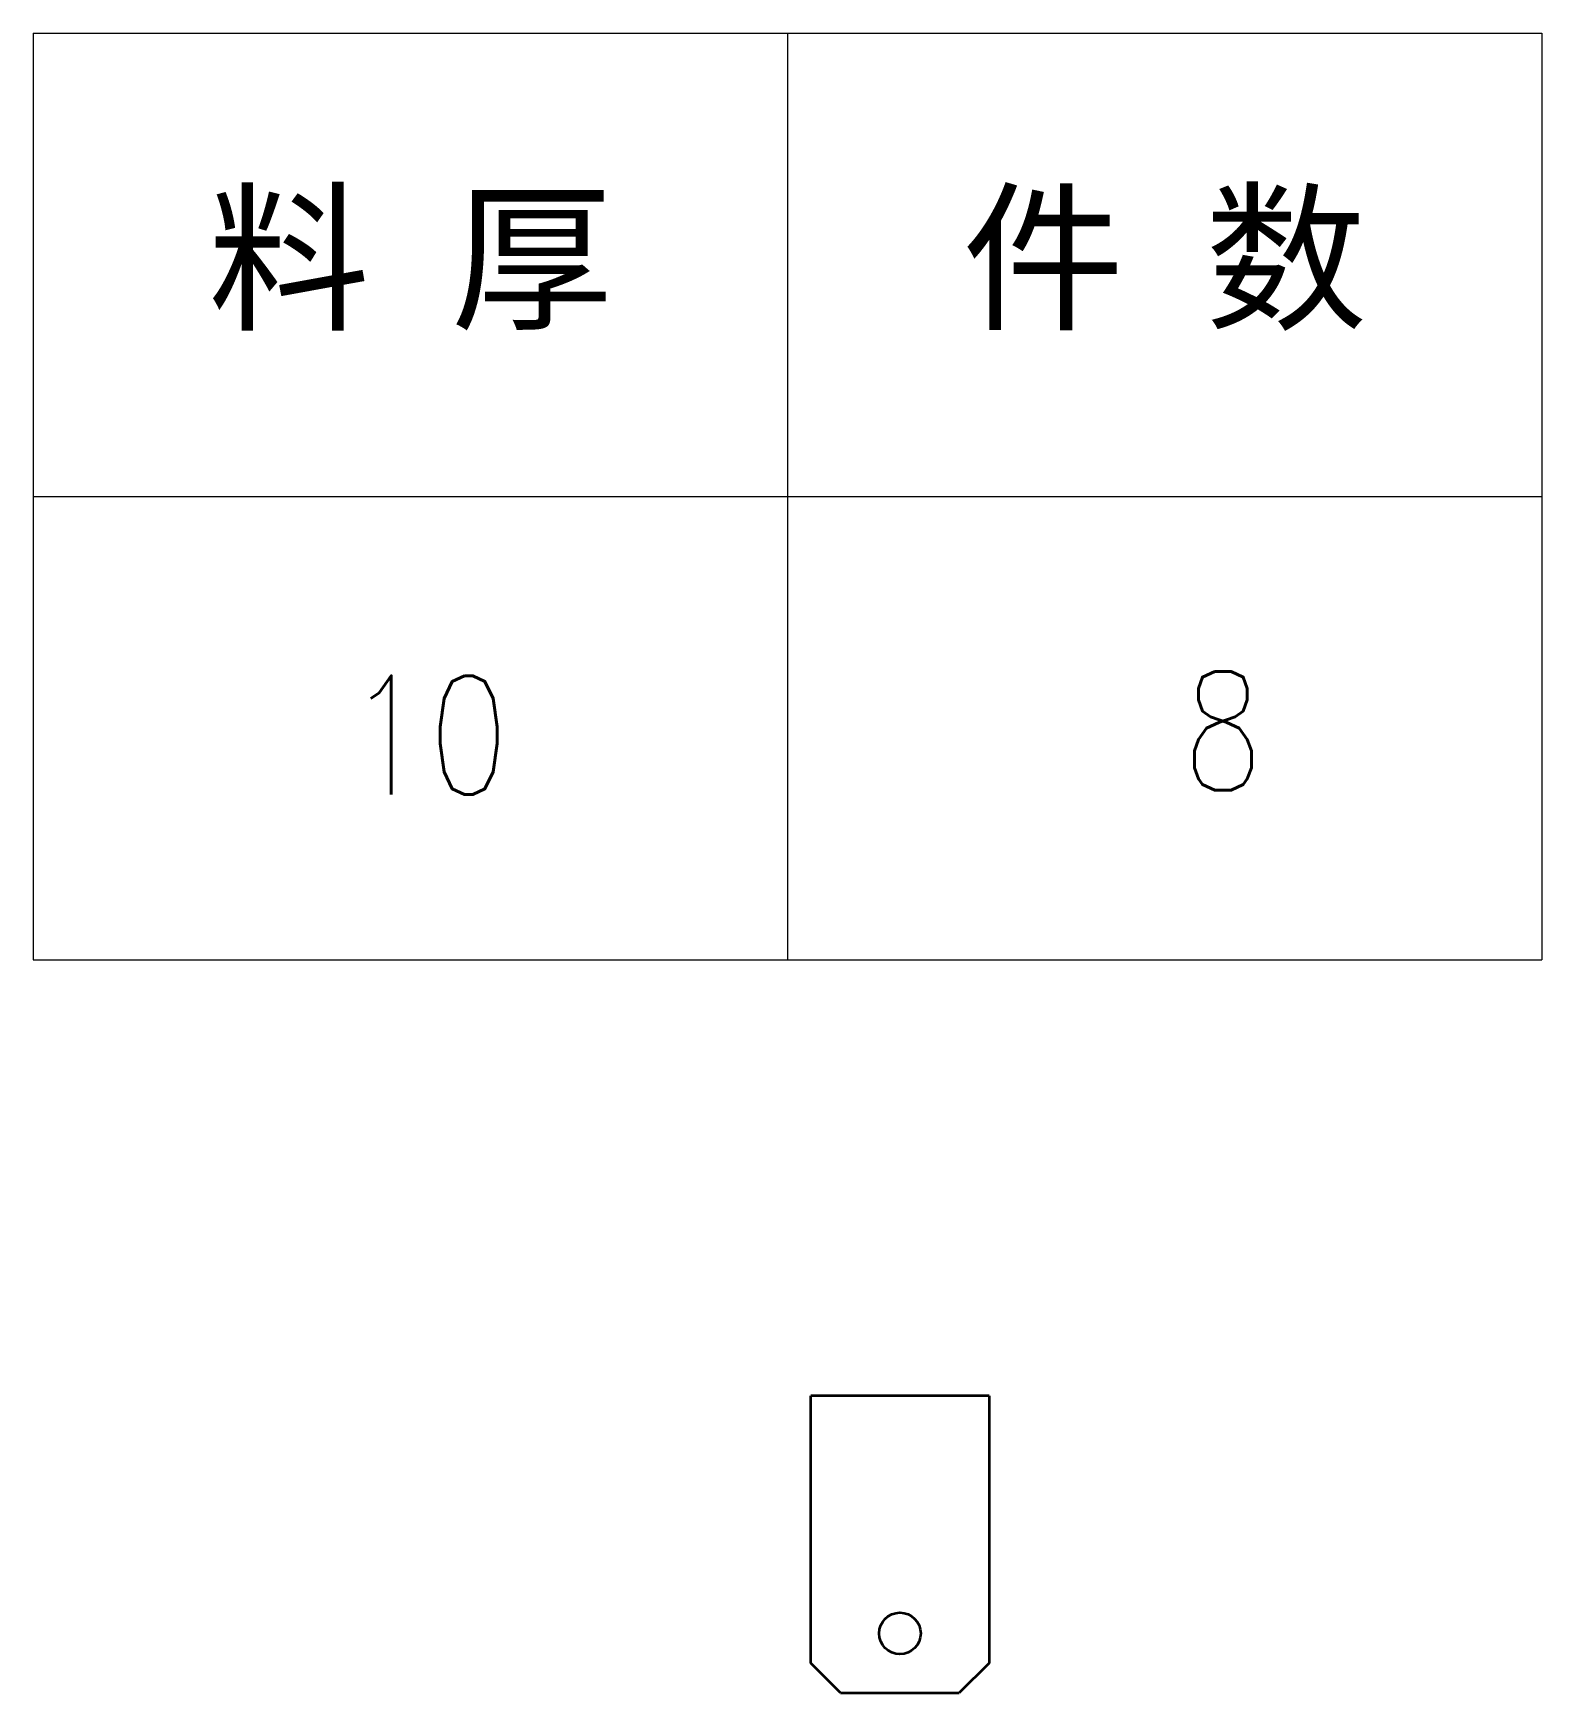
# Model space of a CAD drawing. Header units: millimetres. Extents: x 1333 to 106363, y -60675 to -5704.
# Drawn here: x 7602 to 8110, y -59693 to -59134 of the extents above; entities that cross this region are included whole.
import ezdxf
from ezdxf.enums import TextEntityAlignment as Align

# ---------------------------------------------------------------- set-up
doc = ezdxf.new("R2010")
doc.units = ezdxf.units.MM
doc.header["$LTSCALE"] = 0.5
doc.layers.add('DRAWING', color=7, linetype='Continuous', lineweight=35)
doc.layers.add('标注线', color=3, linetype='Continuous', lineweight=18)
doc.styles.add('DIM', font='romans.shx', dxfattribs={"width": 0.8, "bigfont": 'bigfont.shx'})
doc.styles.get("Standard").update_dxf_attribs({"font": 'simplex.shx'})

# ---------------------------------------------------------------- blocks, each defined once
blk = doc.blocks.new('*T44')
at = {"color": 0, "linetype": 'ByBlock', "lineweight": -2, "transparency": 16777216}
for p, q in [((0, 0), (127, 0)), ((0, 0), (0, -78)), ((63.5, 0), (63.5, -78)), ((127, 0), (127, -78)), ((0, -39), (127, -39)), ((0, -78), (127, -78))]:
    blk.add_line(p, q, dxfattribs=at)
at = {"color": 0, "transparency": 16777216, "char_height": 10, "width": 60.5, "attachment_point": 5}
for s, insert in [('{\\fSimSun|b0|i0|c134|p2;料 厚}', (31.75, -19.5)), ('{\\fSimSun|b0|i0|c134|p2;件 数}', (95.25, -19.5))]:
    blk.add_mtext(s, dxfattribs=dict(at, insert=insert))
blk = doc.blocks.new('拆图参数')
blk.add_blockref('*T44', (-63.5, 78))
at = {"style": 'DIM', "width": 0.8}
blk.add_attdef('6', text='', height=10, dxfattribs=at).set_placement((-37.13, 18.91), align=Align.MIDDLE_LEFT)
blk.add_attdef('1', text='', height=10, dxfattribs=at).set_placement((36.65, 19.27), align=Align.MIDDLE_CENTER)

msp = doc.modelspace()

# ---------------------------------------------------------------- linework, layer by layer
at = {"layer": 'DRAWING', "color": 7, "lineweight": 35}
for p, q in [((7923.82, -59593.027), (7863.82, -59593.027)), ((7863.82, -59683.027), (7863.82, -59593.027)), ((7923.82, -59593.027), (7923.82, -59683.027)), ((7873.82, -59693.027), (7913.82, -59693.027))]:
    msp.add_line(p, q, dxfattribs=at)
at = {"layer": 'DRAWING', "color": 7, "lineweight": 35, "ltscale": 0.353553}
for p, q in [((7873.82, -59693.027), (7863.82, -59683.027)), ((7923.82, -59683.027), (7913.82, -59693.027))]:
    msp.add_line(p, q, dxfattribs=at)
at = {"layer": 'DRAWING', "color": 7, "lineweight": 35}
msp.add_circle((7893.82, -59673.027), 7, dxfattribs=at)

# ---------------------------------------------------------------- block references
at = {"layer": '标注线', "xscale": 4, "yscale": 4, "zscale": 4}
msp.add_blockref('拆图参数', (7855.968, -59446.233), dxfattribs=at).add_auto_attribs({'1': '8', '6': '10'})

doc.saveas('drawing.dxf')
